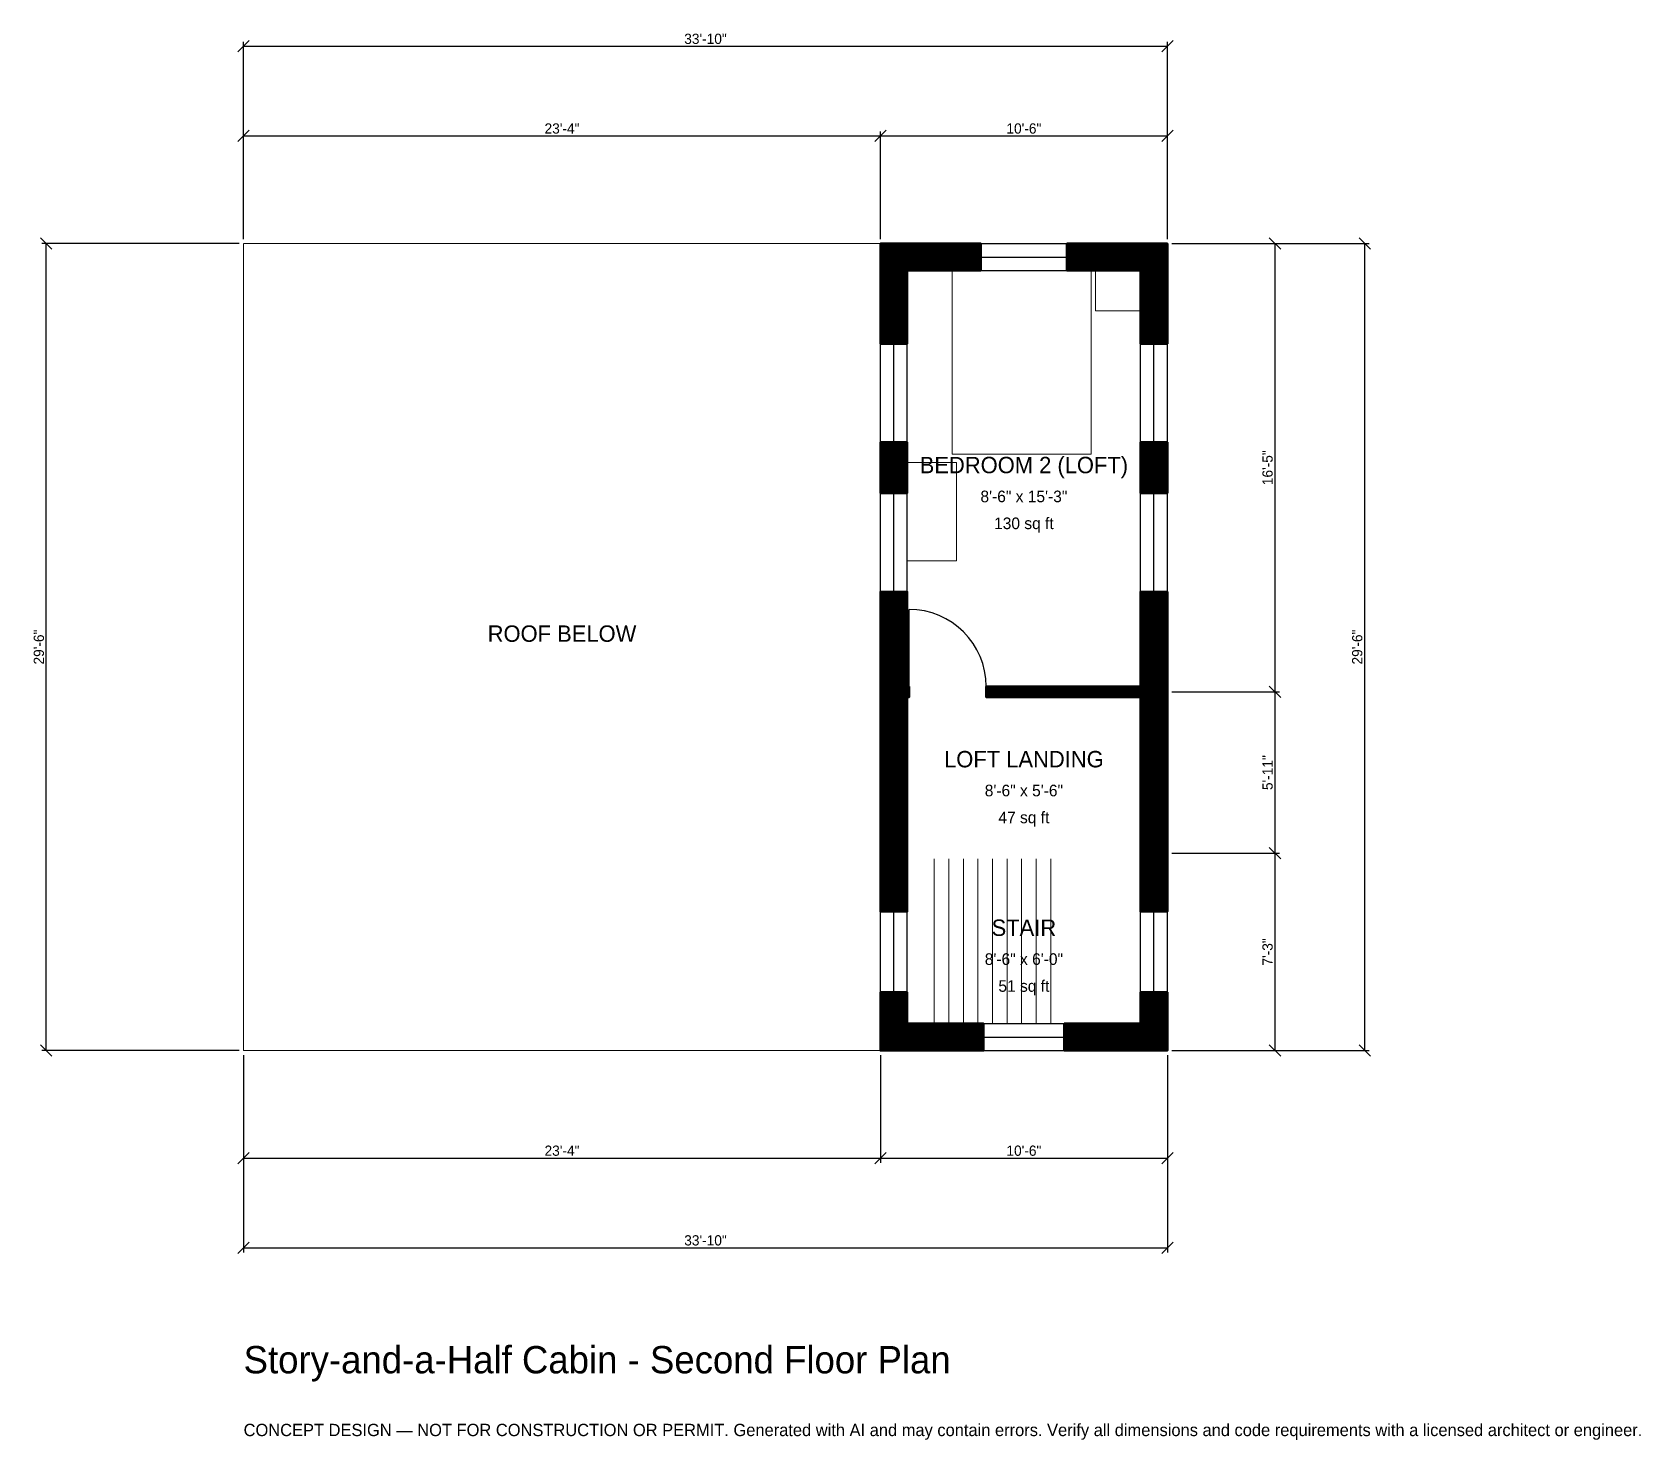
# Model space of a CAD drawing. Header units: inches. Extents: x -93 to 613, y -171 to 447.
import ezdxf
from ezdxf.enums import TextEntityAlignment as Align

# ---------------------------------------------------------------- set-up
doc = ezdxf.new("R2010")
doc.units = ezdxf.units.IN
doc.header["$MEASUREMENT"] = 0
doc.linetypes.add('DASHED', pattern=[0.6, 0.5, -0.1])
for name, color, linetype, lineweight in [('A-ANNO-DIMS', 1, 'Continuous', 13), ('A-ANNO-TEXT', 7, 'Continuous', 18), ('A-AREA-IDEN', 7, 'Continuous', 18), ('A-DOOR', 2, 'Continuous', 25), ('A-FLOR-STRS', 3, 'Continuous', 18), ('A-FURN', 9, 'Continuous', 13), ('A-GLAZ', 4, 'Continuous', 25), ('A-SITE-PAVE', 8, 'Continuous', 13), ('A-WALL', 7, 'Continuous', 50), ('A-WALL-PATT', 8, 'Continuous', 13)]:
    doc.layers.add(name, color=color, linetype=linetype, lineweight=lineweight)
doc.dimstyles.new('PLAN', dxfattribs={"dimtxt": 4.5, "dimasz": 3, "dimexe": 2, "dimexo": 2, "dimgap": 1, "dimtad": 1, "dimdec": 0, "dimlunit": 4, "dimtsz": 2.5, "dimcen": 2.5, "dimclrd": 1, "dimclre": 1, "dimazin": 3, "dimtfac": 1, "dimtmove": 0, "dimatfit": 3})

msp = doc.modelspace()

# ---------------------------------------------------------------- hatches: boundary and pattern name
at = {"layer": 'A-WALL-PATT'}
h = msp.add_hatch(dxfattribs=at)
h.set_pattern_fill('ANSI31', color=8, scale=0.8)
h.paths.add_polyline_path([(393.7008, 0), (393.7008, 0), (360.2362, 0), (360.2362, 11.811), (393.7008, 11.811), (393.7008, 25.5906), (405.5118, 25.5906), (405.5118, 11.811), (405.5118, 11.811), (405.5118, 0), (405.5118, 0), (405.5118, 0), (393.7008, 0)])
h.paths.add_polyline_path([(291.3386, 0), (291.3386, 0), (279.5276, 0), (279.5276, 0), (279.5275, 0), (279.5275, 11.811), (279.5276, 11.811), (279.5276, 25.5906), (291.3386, 25.5906), (291.3386, 11.811), (324.8031, 11.811), (324.8031, 0), (291.3386, 0)])
h.paths.add_polyline_path([(279.5276, 80.7087), (279.5276, 92.5197), (279.5276, 151.5748), (279.5276, 155.1181), (279.5275, 155.1181), (279.5275, 159.8425), (279.5276, 159.8425), (279.5276, 163.3858), (279.5276, 201.4436), (291.3386, 201.4436), (291.3386, 163.3858), (291.3386, 159.8425), (292.126, 159.8425), (292.126, 155.1181), (291.3386, 155.1181), (291.3386, 151.5748), (291.3386, 92.5197), (291.3386, 80.7087), (291.3386, 61.0236), (279.5276, 61.0236), (279.5276, 80.7087)])
h.paths.add_polyline_path([(279.5276, 267.0604), (291.3386, 267.0604), (291.3386, 244.7507), (279.5276, 244.7507), (279.5276, 267.0604)])
h.paths.add_polyline_path([(279.5276, 342.5197), (279.5275, 342.5197), (279.5275, 354.3307), (279.5276, 354.3307), (279.5276, 354.3307), (291.3386, 354.3307), (291.3386, 354.3307), (323.622, 354.3307), (323.622, 342.5197), (291.3386, 342.5197), (291.3386, 310.3675), (279.5276, 310.3675), (279.5276, 342.5197)])
h.paths.add_polyline_path([(393.7008, 354.3307), (393.7008, 354.3307), (405.5118, 354.3307), (405.5118, 354.3307), (405.5118, 354.3307), (405.5118, 342.5197), (405.5118, 342.5197), (405.5118, 310.3675), (393.7008, 310.3675), (393.7008, 342.5197), (361.4173, 342.5197), (361.4173, 354.3307), (393.7008, 354.3307)])
h.paths.add_polyline_path([(405.5118, 244.7507), (393.7008, 244.7507), (393.7008, 267.0604), (405.5118, 267.0604), (405.5118, 244.7507)])
h.paths.add_polyline_path([(405.5118, 163.3858), (405.5118, 159.8425), (405.5118, 159.8425), (405.5118, 155.1181), (405.5118, 155.1181), (405.5118, 151.5748), (405.5118, 92.5197), (405.5118, 80.7087), (405.5118, 61.0236), (393.7008, 61.0236), (393.7008, 80.7087), (393.7008, 92.5197), (393.7008, 151.5748), (393.7008, 155.1181), (325.9843, 155.1181), (325.9843, 159.8425), (393.7008, 159.8425), (393.7008, 163.3858), (393.7008, 201.4436), (405.5118, 201.4436), (405.5118, 163.3858)])

# ---------------------------------------------------------------- linework, layer by layer
at = {"layer": 'A-DOOR'}
msp.add_line((292.126, 159.8425), (292.126, 193.7008), dxfattribs=at)
msp.add_arc((292.126, 159.8425), 33.8583, 0, 90, dxfattribs=at)
at = {"layer": 'A-FLOR-STRS'}
for p, q in [((303.1496, 11.811), (303.1496, 84.252)), ((309.5472, 11.811), (309.5472, 84.252)), ((315.9449, 11.811), (315.9449, 84.252)), ((322.3425, 11.811), (322.3425, 84.252)), ((328.7402, 11.811), (328.7402, 84.252)), ((335.1378, 11.811), (335.1378, 84.252)), ((341.5354, 11.811), (341.5354, 84.252)), ((347.9331, 11.811), (347.9331, 84.252)), ((354.3307, 11.811), (354.3307, 84.252))]:
    msp.add_line(p, q, dxfattribs=at)
at = {"layer": 'A-FURN'}
for points in [[(311.0236, 261.811), (372.0472, 261.811), (372.0472, 342.5197), (311.0236, 342.5197)], [(374.0157, 324.8031), (393.7008, 324.8031), (393.7008, 342.5197), (374.0157, 342.5197)], [(291.3386, 214.9606), (312.9921, 214.9606), (312.9921, 258.2677), (291.3386, 258.2677)]]:
    msp.add_lwpolyline(points, close=True, dxfattribs=at)
at = {"layer": 'A-GLAZ'}
for p, q in [((323.622, 354.3307), (361.4173, 354.3307)), ((323.622, 348.4252), (361.4173, 348.4252)), ((323.622, 342.5197), (361.4173, 342.5197)), ((279.5276, 267.0604), (279.5276, 310.3675)), ((285.4331, 267.0604), (285.4331, 310.3675)), ((291.3386, 267.0604), (291.3386, 310.3675)), ((393.7008, 267.0604), (393.7008, 310.3675)), ((399.6063, 267.0604), (399.6063, 310.3675)), ((405.5118, 267.0604), (405.5118, 310.3675)), ((279.5276, 201.4436), (279.5276, 244.7507)), ((285.4331, 201.4436), (285.4331, 244.7507)), ((291.3386, 201.4436), (291.3386, 244.7507)), ((393.7008, 201.4436), (393.7008, 244.7507)), ((399.6063, 201.4436), (399.6063, 244.7507)), ((405.5118, 201.4436), (405.5118, 244.7507)), ((279.5276, 25.5906), (279.5276, 61.0236)), ((285.4331, 25.5906), (285.4331, 61.0236)), ((291.3386, 25.5906), (291.3386, 61.0236)), ((393.7008, 25.5906), (393.7008, 61.0236)), ((399.6063, 25.5906), (399.6063, 61.0236)), ((405.5118, 25.5906), (405.5118, 61.0236)), ((324.8031, 11.811), (360.2362, 11.811)), ((324.8031, 5.9055), (360.2362, 5.9055)), ((324.8031, 0), (360.2362, 0))]:
    msp.add_line(p, q, dxfattribs=at)
at = {"layer": 'A-SITE-PAVE', "linetype": 'DASHED'}
msp.add_lwpolyline([(0, 0), (279.5276, 0), (279.5276, 354.3307), (0, 354.3307)], close=True, dxfattribs=at)
at = {"layer": 'A-WALL'}
for points in [[(279.5276, 342.5197), (279.5275, 342.5197), (279.5275, 354.3307), (279.5276, 354.3307), (279.5276, 354.3307), (291.3386, 354.3307), (291.3386, 354.3307), (323.622, 354.3307), (323.622, 342.5197), (291.3386, 342.5197), (291.3386, 310.3675), (279.5276, 310.3675), (279.5276, 342.5197)], [(393.7008, 354.3307), (393.7008, 354.3307), (405.5118, 354.3307), (405.5118, 354.3307), (405.5118, 354.3307), (405.5118, 342.5197), (405.5118, 342.5197), (405.5118, 310.3675), (393.7008, 310.3675), (393.7008, 342.5197), (361.4173, 342.5197), (361.4173, 354.3307), (393.7008, 354.3307)], [(279.5276, 267.0604), (291.3386, 267.0604), (291.3386, 244.7507), (279.5276, 244.7507), (279.5276, 267.0604)], [(405.5118, 244.7507), (393.7008, 244.7507), (393.7008, 267.0604), (405.5118, 267.0604), (405.5118, 244.7507)], [(279.5276, 80.7087), (279.5276, 92.5197), (279.5276, 151.5748), (279.5276, 155.1181), (279.5275, 155.1181), (279.5275, 159.8425), (279.5276, 159.8425), (279.5276, 163.3858), (279.5276, 201.4436), (291.3386, 201.4436), (291.3386, 163.3858), (291.3386, 159.8425), (292.126, 159.8425), (292.126, 155.1181), (291.3386, 155.1181), (291.3386, 151.5748), (291.3386, 92.5197), (291.3386, 80.7087), (291.3386, 61.0236), (279.5276, 61.0236), (279.5276, 80.7087)], [(405.5118, 163.3858), (405.5118, 159.8425), (405.5118, 159.8425), (405.5118, 155.1181), (405.5118, 155.1181), (405.5118, 151.5748), (405.5118, 92.5197), (405.5118, 80.7087), (405.5118, 61.0236), (393.7008, 61.0236), (393.7008, 80.7087), (393.7008, 92.5197), (393.7008, 151.5748), (393.7008, 155.1181), (325.9843, 155.1181), (325.9843, 159.8425), (393.7008, 159.8425), (393.7008, 163.3858), (393.7008, 201.4436), (405.5118, 201.4436), (405.5118, 163.3858)], [(291.3386, 0), (291.3386, 0), (279.5276, 0), (279.5276, 0), (279.5275, 0), (279.5275, 11.811), (279.5276, 11.811), (279.5276, 25.5906), (291.3386, 25.5906), (291.3386, 11.811), (324.8031, 11.811), (324.8031, 0), (291.3386, 0)], [(393.7008, 0), (393.7008, 0), (360.2362, 0), (360.2362, 11.811), (393.7008, 11.811), (393.7008, 25.5906), (405.5118, 25.5906), (405.5118, 11.811), (405.5118, 11.811), (405.5118, 0), (405.5118, 0), (405.5118, 0), (393.7008, 0)]]:
    msp.add_lwpolyline(points, close=True, dxfattribs=at)

# ---------------------------------------------------------------- texts
at = {"layer": 'A-ANNO-TEXT'}
for s, height, p in [('Story-and-a-Half Cabin - Second Floor Plan', 12, (0, -141.7323)), ('CONCEPT DESIGN — NOT FOR CONSTRUCTION OR PERMIT. Generated with AI and may contain errors. Verify all dimensions and code requirements with a licensed architect or engineer.', 5.4, (0, -169.2913))]:
    msp.add_text(s, height=height, dxfattribs=at).set_placement(p)
at = {"layer": 'A-AREA-IDEN'}
for s, height, p in [('BEDROOM 2 (LOFT)', 7.2, (342.5197, 257.0866)), ('8\'-6" x 15\'-3"', 5.1, (342.5197, 243.3071)), ('130 sq ft', 5.1, (342.5197, 231.4961)), ('ROOF BELOW', 7.2, (139.7638, 183.0709)), ('LOFT LANDING', 7.2, (342.5197, 127.9528)), ('8\'-6" x 5\'-6"', 5.1, (342.5197, 114.1732)), ('47 sq ft', 5.1, (342.5197, 102.3622)), ('STAIR', 7.2, (342.5197, 53.937)), ('8\'-6" x 6\'-0"', 5.1, (342.5197, 40.1575)), ('51 sq ft', 5.1, (342.5197, 28.3465))]:
    msp.add_text(s, height=height, dxfattribs=at).set_placement(p, align=Align.MIDDLE_CENTER)

# ---------------------------------------------------------------- dimensions: what is measured, and where the dimension line sits
at = {"layer": 'A-ANNO-DIMS'}
for base, p1, p2, text in [((0, 440.9449), (0, 354.3307), (405.5118, 354.3307), '33\'-10"'), ((0, 401.5748), (0, 354.3307), (279.5276, 354.3307), '23\'-4"'), ((279.5276, 401.5748), (279.5276, 354.3307), (405.5118, 354.3307), '10\'-6"'), ((0, -47.2441), (0, 0), (279.5276, 0), '23\'-4"'), ((0, -86.6142), (0, 0), (405.5118, 0), '33\'-10"'), ((279.5276, -47.2441), (279.5276, 0), (405.5118, 0), '10\'-6"')]:
    msp.add_linear_dim(base=base, p1=p1, p2=p2, text=text, dimstyle='PLAN', dxfattribs=at).render()
for base, p1, p2, text in [((-86.6142, 0), (0, 0), (0, 354.3307), '29\'-6"'), ((452.7559, 157.4803), (405.5118, 157.4803), (405.5118, 354.3307), '16\'-5"'), ((492.126, 0), (405.5118, 0), (405.5118, 354.3307), '29\'-6"'), ((452.7559, 86.6142), (405.5118, 86.6142), (405.5118, 157.4803), '5\'-11"'), ((452.7559, 0), (405.5118, 0), (405.5118, 86.6142), '7\'-3"')]:
    msp.add_linear_dim(base=base, p1=p1, p2=p2, angle=90, text=text, dimstyle='PLAN', dxfattribs=at).render()

doc.saveas('drawing.dxf')
